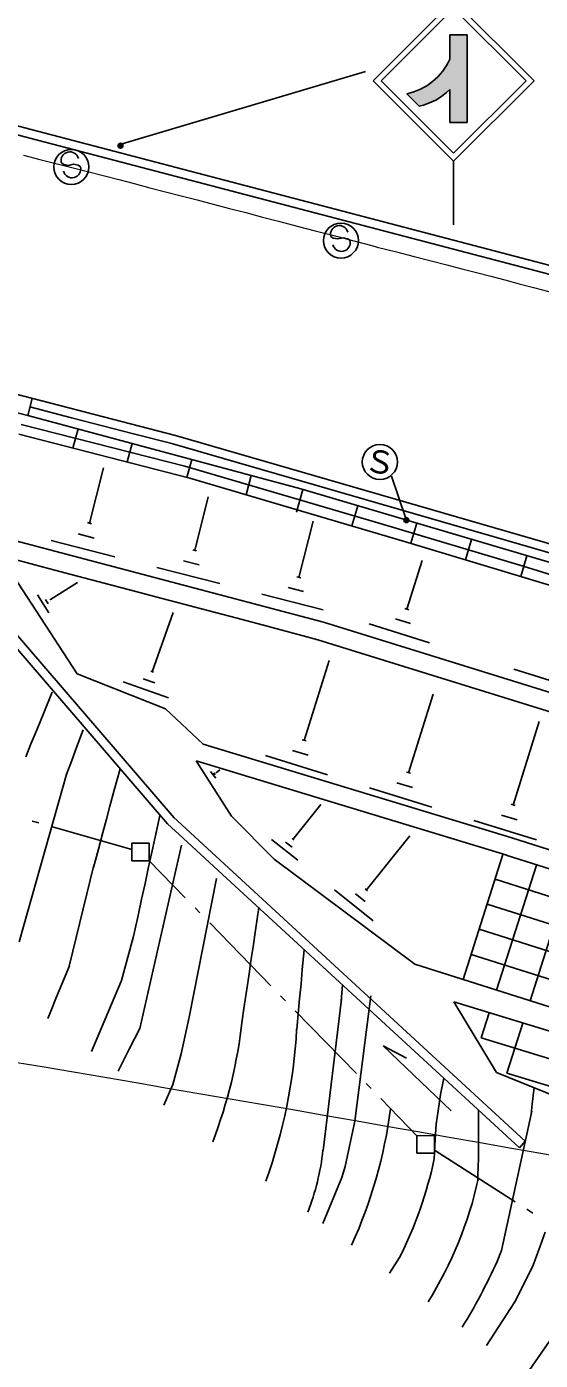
# Model space of a CAD drawing. Units: millimetres, scale not verified. Extents: x 40000 to 680000, y 20000 to 380000.
# Drawn here: x 411477 to 440790, y 237666 to 313862 of the extents above; entities that cross this region are included whole.
import ezdxf
from ezdxf.enums import TextEntityAlignment as Align

# ---------------------------------------------------------------- set-up
doc = ezdxf.new("R2010")
doc.units = ezdxf.units.MM
doc.header["$LTSCALE"] = 1000
doc.linetypes.add('CHAIN', pattern=[18.5, 12, -1.5, 3.5, -1.5])
for name, color, linetype, lineweight in [('M-BGD', 7, 'Continuous', 25), ('M-BMK', 2, 'CHAIN', 13), ('M-BMK-ROW', 30, 'Continuous', 25), ('M-STR-HTXT', 7, 'Continuous', 13), ('M-STR-STRC', 7, 'Continuous', 25)]:
    doc.layers.add(name, color=color, linetype=linetype, lineweight=lineweight)
doc.styles.add('ＭＳ ゴシック', font='')
doc.styles.get('ＭＳ ゴシック').set_extended_font_data('MS Gothic')

msp = doc.modelspace()

# ---------------------------------------------------------------- hatches: boundary and pattern name
at = {"layer": 'M-STR-STRC'}
msp.add_hatch(color=256, dxfattribs=at).paths.add_polyline_path([(435621, 310271), (435621, 308393), (436621, 308393), (436621, 313393), (435621, 313393), (435621, 312006, -0.23909), (433175, 310031), (433882, 309324, 0.14549)])

# ---------------------------------------------------------------- linework, layer by layer
at = {"layer": 'M-BGD'}
for p, q in [((408111, 308939), (448478, 298352)), ((407991, 308447), (448348, 297870)), ((414420, 305941), (414550, 305851)), ((400312, 295597), (419964, 290504)), ((411533, 291654), (411782, 292627)), ((410561, 291903), (411533, 291654)), ((411653, 292135), (414039, 291517)), ((420498, 288757), (411152, 291140)), ((411533, 291654), (427120, 287453)), ((414039, 291517), (417578, 290600)), ((411034, 290577), (420785, 288069)), ((414407, 290880), (414112, 289785)), ((417578, 290600), (419834, 290022)), ((419964, 290504), (442635, 283931)), ((417487, 290049), (417202, 288991)), ((419824, 290022), (442495, 283449)), ((419834, 290022), (419844, 290012)), ((420898, 289130), (420623, 288111)), ((415060, 285495), (415857, 288650)), ((431649, 285475), (420498, 288757)), ((420785, 288069), (433225, 284400)), ((424294, 288215), (423999, 287121)), ((399211, 287557), (428408, 279841)), ((427230, 287423), (426880, 286121)), ((427120, 287453), (444576, 282293)), ((421066, 283940), (421842, 286993)), ((430373, 286491), (430034, 285342)), ((414940, 285525), (415170, 285465)), ((427011, 282395), (427829, 285609)), ((439804, 283039), (431649, 285475)), ((433740, 285496), (433400, 284347)), ((412866, 284500), (416506, 283573)), ((414419, 284883), (415322, 284644)), ((433225, 284400), (442842, 281491)), ((436868, 284572), (436522, 283403)), ((409961, 283644), (412438, 282986)), ((409961, 283644), (414361, 276885)), ((420956, 283970), (421176, 283910)), ((440031, 283637), (439680, 282448)), ((412438, 282986), (414012, 282567)), ((418912, 282965), (422492, 282058)), ((420435, 283338), (421328, 283109)), ((433178, 280590), (434047, 283369)), ((445680, 281204), (439804, 283039)), ((412831, 281142), (414383, 282107)), ((414012, 282567), (416258, 281979)), ((416258, 281979), (416909, 281799)), ((426901, 282425), (427122, 282375)), ((412099, 281402), (412742, 280370)), ((412811, 281182), (412851, 281112)), ((416909, 281799), (417712, 281590)), ((417712, 281590), (418484, 281391)), ((418484, 281391), (421090, 280693)), ((424898, 281440), (428407, 280553)), ((426391, 281813), (427273, 281584)), ((412550, 281142), (412711, 280891)), ((421090, 280693), (423417, 280085)), ((433068, 280620), (433288, 280550)), ((410357, 279756), (419895, 268654)), ((418640, 277011), (419828, 280400)), ((423417, 280085), (424991, 279666)), ((424991, 279666), (427467, 279008)), ((428408, 279841), (467494, 267669)), ((431014, 279745), (434474, 278667)), ((432527, 280038), (433390, 279758)), ((410348, 278994), (419514, 268323)), ((427467, 279008), (428099, 278839)), ((428099, 278839), (467185, 266676)), ((428099, 278839), (428139, 278829)), ((427315, 273084), (428742, 277647)), ((414361, 276885), (419395, 274897)), ((418130, 276609), (418781, 276380)), ((418560, 277041), (418720, 276981)), ((439277, 277151), (442856, 276033)), ((412929, 275840), (412449, 274657)), ((416977, 276427), (419574, 275519)), ((433271, 271239), (434668, 275731)), ((412449, 274657), (412070, 273724)), ((419395, 274897), (421543, 272876)), ((412070, 273724), (411740, 272932)), ((414706, 273698), (414326, 272675)), ((439248, 269393), (440724, 274166)), ((411740, 272932), (411421, 272140)), ((421543, 272876), (439170, 267519)), ((427205, 273114), (427426, 273054)), ((414326, 272675), (414047, 271933)), ((425112, 272219), (428651, 271122)), ((426655, 272512), (427547, 272243)), ((414047, 271933), (413737, 271101)), ((416804, 271456), (416465, 270233)), ((421143, 271913), (423162, 268759)), ((421143, 271913), (438871, 266526)), ((421976, 271313), (422277, 270922)), ((422287, 271233), (422497, 271394)), ((433161, 271279), (433382, 271209)), ((413767, 271221), (411045, 261575)), ((422166, 271223), (422237, 271123)), ((422277, 271243), (422287, 271223)), ((432601, 270666), (433493, 270397)), ((416465, 270233), (416225, 269330)), ((431048, 270374), (434607, 269266)), ((416225, 269330), (416026, 268578)), ((426672, 267431), (428273, 269417)), ((439127, 269433), (439358, 269363)), ((416026, 268578), (415827, 267816)), ((419073, 268793), (418804, 267550)), ((419514, 268323), (420408, 267502)), ((419855, 268694), (439936, 250180)), ((423162, 268759), (425601, 266297)), ((437004, 268518), (440583, 267410)), ((438577, 268821), (439469, 268541)), ((415827, 267816), (415567, 266864)), ((418804, 267550), (418595, 266597)), ((420408, 267502), (422405, 265661)), ((426632, 267471), (426722, 267391)), ((430865, 264540), (433347, 267641)), ((439170, 267519), (449047, 264365)), ((415567, 266864), (415288, 265831)), ((420308, 267091), (417937, 256634)), ((425449, 267429), (426944, 266238)), ((426251, 267280), (426622, 266980)), ((415318, 265951), (413903, 260186)), ((418595, 266597), (418415, 265765)), ((425601, 266297), (433628, 260304)), ((436385, 259426), (438660, 266566)), ((438300, 258818), (440566, 265957)), ((438851, 266536), (450432, 262844)), ((418415, 265765), (418236, 264913)), ((422315, 265199), (420753, 257279)), ((422405, 265661), (439596, 249809)), ((438211, 265162), (449983, 261410)), ((440206, 258209), (442481, 265348)), ((418236, 264913), (418037, 264011)), ((429041, 264547), (431259, 262767)), ((430795, 264600), (430936, 264490)), ((418037, 264011), (417838, 263088)), ((430234, 264319), (430786, 263878)), ((437752, 263728), (449534, 259976)), ((417838, 263088), (417629, 262146)), ((424723, 263529), (424534, 262246)), ((417629, 262146), (417539, 261745)), ((424534, 262246), (424395, 261283)), ((437303, 262294), (449095, 258532)), ((417559, 261825), (416881, 259358)), ((424395, 261283), (424276, 260491)), ((427312, 261137), (427204, 259974)), ((436844, 260860), (448646, 257098)), ((413913, 260206), (413484, 259163)), ((424276, 260491), (424167, 259740)), ((427204, 259974), (427135, 259183)), ((433628, 260304), (448197, 255664)), ((413484, 259163), (413184, 258441)), ((416881, 259358), (415183, 255317)), ((424167, 259740), (424048, 258878)), ((427135, 259183), (427056, 258321)), ((429500, 259126), (429431, 258194)), ((413184, 258441), (412814, 257519)), ((424048, 258878), (423879, 257765)), ((427056, 258321), (426977, 257458)), ((429441, 258304), (428391, 249663)), ((431125, 258487), (430213, 251339)), ((423879, 257765), (423780, 257083)), ((435856, 258143), (457996, 251368)), ((435856, 258143), (438297, 254117)), ((412814, 257519), (412685, 257198)), ((420753, 257279), (420285, 255174)), ((426977, 257458), (426888, 256576)), ((437422, 256090), (437881, 257524)), ((438889, 254068), (439797, 256935)), ((417937, 256634), (417338, 255490)), ((437422, 256090), (457557, 249935)), ((417338, 255490), (416688, 254186)), ((431830, 255641), (433154, 254921)), ((431830, 255641), (435704, 251928)), ((419816, 253429), (420285, 255174)), ((435092, 252849), (435281, 253792)), ((438297, 254117), (445829, 251051)), ((438889, 254068), (457118, 248491)), ((419816, 253429), (419307, 252236)), ((440433, 253248), (440334, 252306)), ((434953, 251927), (435092, 252849)), ((440334, 252306), (440275, 251734)), ((434853, 251155), (434953, 251927)), ((437258, 251971), (437269, 250918)), ((440315, 251895), (438582, 243934)), ((430213, 251339), (429645, 248742)), ((434785, 250293), (434853, 251155)), ((437269, 250918), (437270, 250156)), ((434736, 249161), (434785, 250293)), ((437270, 250156), (437262, 249214)), ((439936, 250180), (439596, 249809)), ((437262, 249214), (437233, 248222)), ((429645, 248742), (429456, 248121)), ((429456, 248121), (428377, 245493)), ((437233, 248222), (437223, 247931)), ((439985, 236830), (446887, 246893)), ((441076, 244990), (440777, 244188)), ((438582, 243934), (438332, 243312)), ((440777, 244188), (440377, 243105)), ((432189, 242642), (432749, 243535)), ((440377, 243105), (440357, 243045)), ((440357, 243045), (439338, 240999)), ((439338, 240999), (437718, 238521))]:
    msp.add_line(p, q, dxfattribs=at)
for centre, radius, start, end in [((395511, 260260), 28444, 339.19694, 353.58813), ((395785, 258366), 31151, 340.38063, 356.7086), ((405421, 255483), 27041, 335.46642, 352.66287), ((414918, 251097), 13541, 338.47994, 353.92837), ((411957, 254029), 23293, 333.2247, 347.9835), ((415156, 252931), 22631, 328.201, 347.45495), ((408315, 256791), 32895, 328.40208, 335.81784)]:
    msp.add_arc(centre, radius, start, end, dxfattribs=at)
at = {"layer": 'M-BMK'}
for p, q in [((411292, 306518), (412224, 306278)), ((412224, 306278), (413147, 306049)), ((413147, 306049), (414059, 305810)), ((414059, 305810), (414951, 305581)), ((414951, 305581), (415844, 305351)), ((415844, 305351), (416736, 305122)), ((416736, 305122), (417618, 304893)), ((417618, 304893), (418511, 304664)), ((418511, 304664), (419403, 304434)), ((419403, 304434), (420295, 304195)), ((420295, 304195), (421198, 303966)), ((421198, 303966), (422110, 303727)), ((422110, 303727), (423043, 303477)), ((423043, 303477), (423985, 303238)), ((423985, 303238), (424938, 302979)), ((424938, 302979), (425920, 302730)), ((425920, 302730), (426923, 302471)), ((426923, 302471), (427946, 302201)), ((427946, 302201), (428998, 301922)), ((428998, 301922), (430071, 301643)), ((430071, 301643), (431184, 301354)), ((431184, 301354), (431485, 301274)), ((431485, 301274), (432588, 300995)), ((432588, 300995), (433601, 300726)), ((433601, 300726), (434553, 300477)), ((434553, 300477), (435455, 300248)), ((435455, 300248), (436318, 300028)), ((436318, 300028), (437150, 299809)), ((437150, 299809), (437962, 299600)), ((437962, 299600), (438764, 299390)), ((438764, 299390), (439576, 299171)), ((439576, 299171), (440408, 298962)), ((440408, 298962), (441271, 298732))]:
    msp.add_line(p, q, dxfattribs=at)
at = {"layer": 'M-BMK-ROW'}
for p, q in [((412171, 268369), (411786, 268479)), ((417472, 266856), (412940, 268150)), ((417471, 267207), (418474, 267209)), ((417473, 266205), (417471, 267207)), ((418474, 267209), (418475, 266206)), ((418475, 266206), (417473, 266205)), ((420528, 264087), (418465, 266206)), ((421365, 263227), (421086, 263513)), ((425411, 259071), (421923, 262654)), ((426248, 258211), (425969, 258498)), ((430294, 254055), (426806, 257638)), ((431131, 253195), (430852, 253482)), ((433752, 250502), (431689, 252622)), ((433742, 250502), (434744, 250504)), ((433743, 249500), (433742, 250502)), ((434744, 250504), (434746, 249501)), ((434746, 249501), (433743, 249500)), ((439349, 246730), (434745, 249682)), ((440359, 246083), (440022, 246298))]:
    msp.add_line(p, q, dxfattribs=at)
at = {"layer": 'M-STR-HTXT'}
msp.add_open_spline([(200278, 261274), (209501, 264668), (218723, 268062), (228159, 270239), (252494, 275853), (278243, 273367), (303694, 270346), (382084, 261043), (457649, 246672), (533213, 232302)], degree=3, knots=[0, 0, 0, 0, 1, 1, 1, 2, 2, 2, 3, 3, 3, 3], dxfattribs=at)
at = {"layer": 'M-STR-STRC'}
for p, q in [((435839, 315365), (431242, 310769)), ((435839, 314906), (431702, 310769)), ((440435, 310769), (435839, 315365)), ((439975, 310769), (435839, 314906)), ((435621, 312006), (435621, 313393)), ((435621, 313393), (436621, 313393)), ((436621, 313393), (436621, 308393)), ((416922, 307175), (430813, 311303)), ((431242, 310769), (435839, 306173)), ((431702, 310769), (435839, 306632)), ((435621, 308393), (435621, 310271)), ((435839, 306173), (440435, 310769)), ((435839, 306632), (439975, 310769)), ((433175, 310031), (433882, 309324)), ((436621, 308393), (435621, 308393)), ((416793, 307037), (416863, 307107)), ((413457, 306090), (413588, 305990)), ((413588, 305990), (413858, 305940)), ((413858, 305940), (414149, 306011)), ((414149, 306011), (414420, 305941)), ((435839, 306173), (435839, 302549)), ((428838, 301882), (428969, 301772)), ((428969, 301772), (429239, 301732)), ((429239, 301732), (429530, 301803)), ((429530, 301803), (429800, 301733)), ((429800, 301733), (429931, 301643)), ((433090, 285811), (432295, 288186)), ((433101, 285631), (433171, 285701))]:
    msp.add_line(p, q, dxfattribs=at)
for centre, radius in [((416833, 307067), 140), ((416833, 307067), 110), ((416833, 307067), 80.2), ((416833, 307067), 50.1), ((416833, 307067), 20), ((414029, 305850), 1002), ((429410, 301642), 1002), ((431633, 288997), 1002), ((433141, 285671), 140), ((433141, 285671), 110), ((433141, 285671), 80.2), ((433141, 285671), 50.1), ((433141, 285671), 20)]:
    msp.add_circle(centre, radius, dxfattribs=at)
for centre, radius, start, end in [((432452, 313430), 3475, 282.01409, 335.80016), ((433159, 312723), 3475, 282.01409, 315.12463), ((413938, 306211), 501, 13.98682, 193.98682), ((414059, 305730), 501, 193.98682, 13.98682), ((429319, 302003), 501, 13.98682, 193.98682), ((429440, 301522), 501, 193.98682, 13.98682)]:
    msp.add_arc(centre, radius, start, end, dxfattribs=at)

# ---------------------------------------------------------------- texts
at = {"layer": 'M-STR-STRC', "style": 'ＭＳ ゴシック'}
msp.add_text('Ｓ', height=1320, rotation=352.937, dxfattribs=at).set_placement((431633, 288997), align=Align.MIDDLE_CENTER)

doc.saveas('drawing.dxf')
